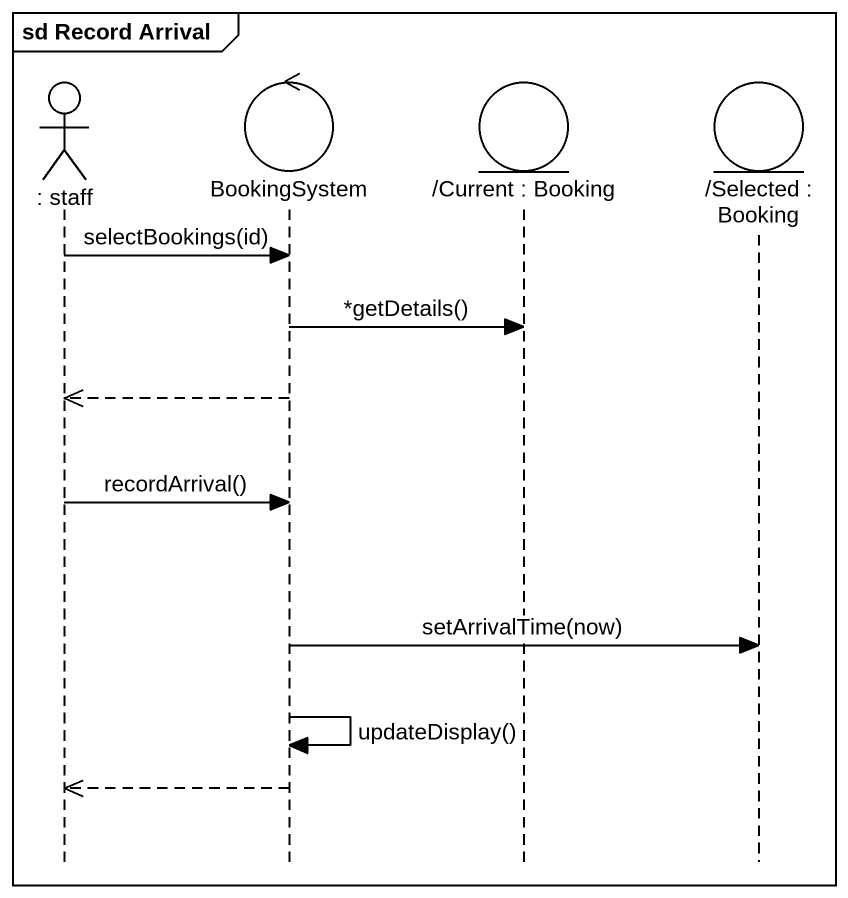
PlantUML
@startuml
mainframe sd Record Arrival
hide footbox
actor ": staff" as staff
control BookingSystem
entity "/Current : Booking" as Current_Booking
entity "/Selected : Booking" as Selected_Booking

staff -> BookingSystem : selectBookings(id)
BookingSystem -> Current_Booking : *getDetails()
BookingSystem -->> staff
staff -> BookingSystem : recordArrival()
BookingSystem -> Selected_Booking : setArrivalTime(now)
BookingSystem -> BookingSystem : updateDisplay()
BookingSystem -->> staff
@enduml
